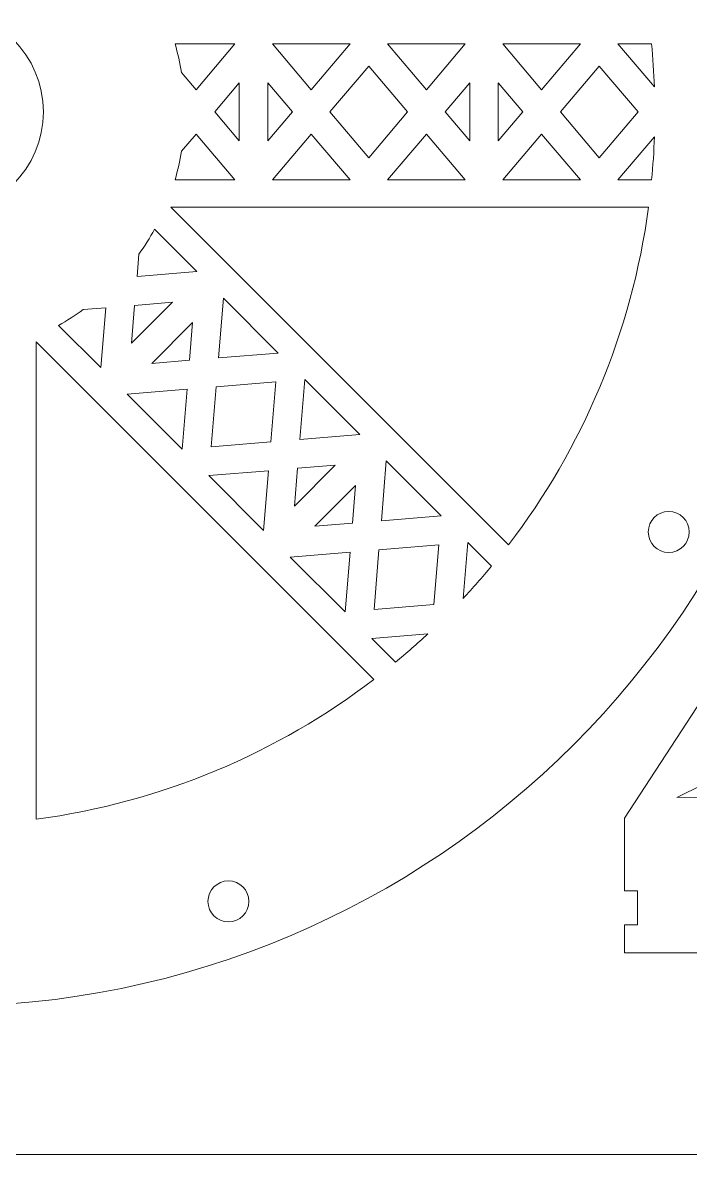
# Model space of a CAD drawing. Header units: millimetres. Extents: x -970 to 970, y -600 to 600.
# Drawn here: x 205.7 to 368.9, y -599.7 to -323.1 of the extents above; entities that cross this region are included whole.
import ezdxf

# ---------------------------------------------------------------- set-up
doc = ezdxf.new("R2010")
doc.units = ezdxf.units.MM
doc.header["$MEASUREMENT"] = 0
doc.layers.add('Camada 1', color=7, linetype='Continuous')

msp = doc.modelspace()

# ---------------------------------------------------------------- linework, layer by layer
at = {"layer": 'Camada 1', "color": 142, "lineweight": 20}
msp.add_lwpolyline([(-51.9447, -599.6855), (969.7313, -599.6855), (969.7313, 490.8211), (-51.9447, 490.8211), (-51.9447, -599.6855)], close=True, dxfattribs=at)
at = {"layer": 'Camada 1', "color": 230, "lineweight": 9}
for points, knots in [([(-32.9113, -344.8749), (-32.9113, -465.6457), (64.9923, -563.5501), (185.7621, -563.5509), (185.7621, -563.5509), (306.5329, -563.5518), (404.4373, -465.6474), (404.4382, -344.8766), (404.4382, -344.8766), (404.4382, -224.1059), (306.5338, -126.2016), (185.763, -126.2016), (185.763, -126.2016), (64.9931, -126.2016), (-32.9113, -224.1051), (-32.9113, -344.8749)], [0, 0, 0, 0, 0.2, 0.2, 0.2, 0.2, 0.4, 0.4, 0.4, 0.4, 0.6, 0.6, 0.6, 0.6, 1, 1, 1, 1]), ([(185.7632, -319.8765), (199.5703, -319.8765), (210.7632, -331.0694), (210.7632, -344.8765), (210.7632, -344.8765), (210.7631, -358.6836), (199.5702, -369.8765), (185.7631, -369.8764), (185.7631, -369.8764), (171.9561, -369.8763), (160.7633, -358.6834), (160.7633, -344.8763), (160.7633, -344.8763), (160.7633, -331.0693), (171.9562, -319.8765), (185.7632, -319.8765)], [0, 0, 0, 0, 0.2, 0.2, 0.2, 0.2, 0.4, 0.4, 0.4, 0.4, 0.6, 0.6, 0.6, 0.6, 1, 1, 1, 1]), ([(242.9531, -328.2729), (242.9531, -328.2729), (257.5625, -328.2729), (257.5625, -328.2729), (257.5625, -328.2729), (257.5625, -328.2729), (248.0751, -339.4638), (248.0751, -339.4638), (248.0751, -339.4638), (248.0751, -339.4638), (244.5284, -335.2804), (244.5284, -335.2804), (244.5284, -335.2804), (244.1414, -332.8943), (243.615, -330.555), (242.9531, -328.2729)], [0, 0, 0, 0, 0.2, 0.2, 0.2, 0.2, 0.4, 0.4, 0.4, 0.4, 0.6, 0.6, 0.6, 0.6, 1, 1, 1, 1]), ([(266.7394, -328.2729), (266.7394, -328.2729), (285.7141, -328.2729), (285.7141, -328.2729), (285.7141, -328.2729), (285.7141, -328.2729), (276.2267, -339.4638), (276.2267, -339.4638), (276.2267, -339.4638), (276.2267, -339.4638), (266.7394, -328.2729), (266.7394, -328.2729)], [0, 0, 0, 0, 0.25, 0.25, 0.25, 0.25, 0.5, 0.5, 0.5, 0.5, 1, 1, 1, 1]), ([(294.891, -328.2729), (294.891, -328.2729), (313.8658, -328.2729), (313.8658, -328.2729), (313.8658, -328.2729), (313.8658, -328.2729), (304.3785, -339.4639), (304.3785, -339.4639), (304.3785, -339.4639), (304.3785, -339.4639), (294.891, -328.2729), (294.891, -328.2729)], [0, 0, 0, 0, 0.25, 0.25, 0.25, 0.25, 0.5, 0.5, 0.5, 0.5, 1, 1, 1, 1]), ([(323.0427, -328.2729), (323.0427, -328.2729), (342.0174, -328.2729), (342.0174, -328.2729), (342.0174, -328.2729), (342.0174, -328.2729), (332.5301, -339.4638), (332.5301, -339.4638), (332.5301, -339.4638), (332.5301, -339.4638), (323.0427, -328.2729), (323.0427, -328.2729)], [0, 0, 0, 0, 0.25, 0.25, 0.25, 0.25, 0.5, 0.5, 0.5, 0.5, 1, 1, 1, 1]), ([(351.1944, -328.2729), (351.1944, -328.2729), (359.4233, -328.2729), (359.4233, -328.2729), (359.4233, -328.2729), (359.7508, -331.7407), (359.9665, -335.2405), (360.0886, -338.7641), (360.0886, -338.7641), (360.0886, -338.7641), (351.1944, -328.2729), (351.1944, -328.2729)], [0, 0, 0, 0, 0.25, 0.25, 0.25, 0.25, 0.5, 0.5, 0.5, 0.5, 1, 1, 1, 1]), ([(280.8152, -344.8763), (280.8152, -344.8763), (290.3026, -333.6854), (290.3026, -333.6854), (290.3026, -333.6854), (290.3026, -333.6854), (299.7899, -344.8763), (299.7899, -344.8763), (299.7899, -344.8763), (299.7899, -344.8763), (290.3026, -356.0674), (290.3026, -356.0674), (290.3026, -356.0674), (290.3026, -356.0674), (280.8152, -344.8763), (280.8152, -344.8763)], [0, 0, 0, 0, 0.2, 0.2, 0.2, 0.2, 0.4, 0.4, 0.4, 0.4, 0.6, 0.6, 0.6, 0.6, 1, 1, 1, 1]), ([(337.1186, -344.8763), (337.1186, -344.8763), (346.6059, -333.6853), (346.6059, -333.6853), (346.6059, -333.6853), (346.6059, -333.6853), (356.0933, -344.8763), (356.0933, -344.8763), (356.0933, -344.8763), (356.0933, -344.8763), (346.6059, -356.0674), (346.6059, -356.0674), (346.6059, -356.0674), (346.6059, -356.0674), (337.1186, -344.8763), (337.1186, -344.8763)], [0, 0, 0, 0, 0.2, 0.2, 0.2, 0.2, 0.4, 0.4, 0.4, 0.4, 0.6, 0.6, 0.6, 0.6, 1, 1, 1, 1]), ([(258.651, -337.8137), (258.651, -337.8137), (258.6509, -351.9389), (258.6509, -351.9389), (258.6509, -351.9389), (258.6509, -351.9389), (252.6636, -344.8763), (252.6636, -344.8763), (252.6636, -344.8763), (252.6636, -344.8763), (258.651, -337.8137), (258.651, -337.8137)], [0, 0, 0, 0, 0.25, 0.25, 0.25, 0.25, 0.5, 0.5, 0.5, 0.5, 1, 1, 1, 1]), ([(265.651, -337.8137), (265.651, -337.8137), (271.6383, -344.8763), (271.6383, -344.8763), (271.6383, -344.8763), (271.6383, -344.8763), (265.6509, -351.9389), (265.6509, -351.9389), (265.6509, -351.9389), (265.6509, -351.9389), (265.651, -337.8137), (265.651, -337.8137)], [0, 0, 0, 0, 0.25, 0.25, 0.25, 0.25, 0.5, 0.5, 0.5, 0.5, 1, 1, 1, 1]), ([(308.9669, -344.8763), (308.9669, -344.8763), (314.9543, -337.8138), (314.9543, -337.8138), (314.9543, -337.8138), (314.9543, -337.8138), (314.9543, -351.9389), (314.9543, -351.9389), (314.9543, -351.9389), (314.9543, -351.9389), (308.9669, -344.8763), (308.9669, -344.8763)], [0, 0, 0, 0, 0.25, 0.25, 0.25, 0.25, 0.5, 0.5, 0.5, 0.5, 1, 1, 1, 1]), ([(321.9543, -337.8138), (321.9543, -337.8138), (327.9417, -344.8763), (327.9417, -344.8763), (327.9417, -344.8763), (327.9417, -344.8763), (321.9543, -351.9389), (321.9543, -351.9389), (321.9543, -351.9389), (321.9543, -351.9389), (321.9543, -337.8138), (321.9543, -337.8138)], [0, 0, 0, 0, 0.25, 0.25, 0.25, 0.25, 0.5, 0.5, 0.5, 0.5, 1, 1, 1, 1]), ([(248.0751, -350.2888), (248.0751, -350.2888), (257.5625, -361.4799), (257.5625, -361.4799), (257.5625, -361.4799), (257.5625, -361.4799), (242.9512, -361.4799), (242.9512, -361.4799), (242.9512, -361.4799), (243.6136, -359.1968), (244.1429, -356.8573), (244.5303, -354.4702), (244.5303, -354.4702), (244.5303, -354.4702), (248.0751, -350.2888), (248.0751, -350.2888)], [0, 0, 0, 0, 0.2, 0.2, 0.2, 0.2, 0.4, 0.4, 0.4, 0.4, 0.6, 0.6, 0.6, 0.6, 1, 1, 1, 1]), ([(276.2267, -350.2888), (276.2267, -350.2888), (285.7141, -361.4798), (285.7141, -361.4798), (285.7141, -361.4798), (285.7141, -361.4798), (266.7394, -361.4799), (266.7394, -361.4799), (266.7394, -361.4799), (266.7394, -361.4799), (276.2267, -350.2888), (276.2267, -350.2888)], [0, 0, 0, 0, 0.25, 0.25, 0.25, 0.25, 0.5, 0.5, 0.5, 0.5, 1, 1, 1, 1]), ([(294.8911, -361.4799), (294.8911, -361.4799), (304.3784, -350.2888), (304.3784, -350.2888), (304.3784, -350.2888), (304.3784, -350.2888), (313.8658, -361.4799), (313.8658, -361.4799), (313.8658, -361.4799), (313.8658, -361.4799), (294.8911, -361.4799), (294.8911, -361.4799)], [0, 0, 0, 0, 0.25, 0.25, 0.25, 0.25, 0.5, 0.5, 0.5, 0.5, 1, 1, 1, 1]), ([(332.5301, -350.2888), (332.5301, -350.2888), (342.0175, -361.4799), (342.0175, -361.4799), (342.0175, -361.4799), (342.0175, -361.4799), (323.0427, -361.4798), (323.0427, -361.4798), (323.0427, -361.4798), (323.0427, -361.4798), (332.5301, -350.2888), (332.5301, -350.2888)], [0, 0, 0, 0, 0.25, 0.25, 0.25, 0.25, 0.5, 0.5, 0.5, 0.5, 1, 1, 1, 1]), ([(351.1944, -361.4798), (351.1944, -361.4798), (360.0989, -350.9763), (360.0989, -350.9763), (360.0989, -350.9763), (359.9776, -354.5049), (359.7532, -358.0075), (359.4252, -361.4799), (359.4252, -361.4799), (359.4252, -361.4799), (351.1944, -361.4798), (351.1944, -361.4798)], [0, 0, 0, 0, 0.25, 0.25, 0.25, 0.25, 0.5, 0.5, 0.5, 0.5, 1, 1, 1, 1]), ([(241.9462, -368.148), (241.9462, -368.148), (358.664, -368.148), (358.664, -368.148), (358.664, -368.148), (354.5605, -398.9145), (342.4367, -427.1431), (324.4644, -450.6663), (324.4644, -450.6663), (324.4644, -450.6663), (241.9462, -368.148), (241.9462, -368.148)], [0, 0, 0, 0, 0.25, 0.25, 0.25, 0.25, 0.5, 0.5, 0.5, 0.5, 1, 1, 1, 1]), ([(237.9382, -373.5702), (237.9382, -373.5702), (248.2734, -383.9055), (248.2734, -383.9055), (248.2734, -383.9055), (248.2734, -383.9055), (233.6516, -385.1102), (233.6516, -385.1102), (233.6516, -385.1102), (233.6516, -385.1102), (234.1032, -379.6288), (234.1032, -379.6288), (234.1032, -379.6288), (235.4978, -377.6928), (236.7801, -375.6707), (237.9382, -373.5702)], [0, 0, 0, 0, 0.2, 0.2, 0.2, 0.2, 0.4, 0.4, 0.4, 0.4, 0.6, 0.6, 0.6, 0.6, 1, 1, 1, 1]), ([(225.9972, -392.7646), (225.9972, -392.7646), (224.7925, -407.3865), (224.7925, -407.3865), (224.7925, -407.3865), (224.7925, -407.3865), (214.4552, -397.0492), (214.4552, -397.0492), (214.4552, -397.0492), (216.5556, -395.8912), (218.5791, -394.6106), (220.5151, -393.2163), (220.5151, -393.2163), (220.5151, -393.2163), (225.9972, -392.7646), (225.9972, -392.7646)], [0, 0, 0, 0, 0.2, 0.2, 0.2, 0.2, 0.4, 0.4, 0.4, 0.4, 0.6, 0.6, 0.6, 0.6, 1, 1, 1, 1]), ([(233.0689, -392.1819), (233.0689, -392.1819), (242.2967, -391.4216), (242.2967, -391.4216), (242.2967, -391.4216), (242.2967, -391.4216), (232.3086, -401.4096), (232.3086, -401.4096), (232.3086, -401.4096), (232.3086, -401.4096), (233.0689, -392.1819), (233.0689, -392.1819)], [0, 0, 0, 0, 0.25, 0.25, 0.25, 0.25, 0.5, 0.5, 0.5, 0.5, 1, 1, 1, 1]), ([(254.7625, -390.3946), (254.7625, -390.3946), (268.1796, -403.8117), (268.1796, -403.8117), (268.1796, -403.8117), (268.1796, -403.8117), (253.5578, -405.0164), (253.5578, -405.0164), (253.5578, -405.0164), (253.5578, -405.0164), (254.7625, -390.3946), (254.7625, -390.3946)], [0, 0, 0, 0, 0.25, 0.25, 0.25, 0.25, 0.5, 0.5, 0.5, 0.5, 1, 1, 1, 1]), ([(237.2584, -406.3594), (237.2584, -406.3594), (247.2464, -396.3714), (247.2464, -396.3714), (247.2464, -396.3714), (247.2464, -396.3714), (246.4861, -405.599), (246.4861, -405.599), (246.4861, -405.599), (246.4861, -405.599), (237.2584, -406.3594), (237.2584, -406.3594)], [0, 0, 0, 0, 0.25, 0.25, 0.25, 0.25, 0.5, 0.5, 0.5, 0.5, 1, 1, 1, 1]), ([(209.035, -401.0591), (209.035, -401.0591), (291.5541, -483.5782), (291.5541, -483.5782), (291.5541, -483.5782), (268.0311, -501.5476), (239.8007, -513.6676), (209.035, -517.7694), (209.035, -517.7694), (209.035, -517.7694), (209.035, -401.0591), (209.035, -401.0591)], [0, 0, 0, 0, 0.25, 0.25, 0.25, 0.25, 0.5, 0.5, 0.5, 0.5, 1, 1, 1, 1]), ([(252.9752, -412.0881), (252.9752, -412.0881), (267.597, -410.8835), (267.597, -410.8835), (267.597, -410.8835), (267.597, -410.8835), (266.3923, -425.5053), (266.3923, -425.5053), (266.3923, -425.5053), (266.3923, -425.5053), (251.7705, -426.71), (251.7705, -426.71), (251.7705, -426.71), (251.7705, -426.71), (252.9752, -412.0881), (252.9752, -412.0881)], [0, 0, 0, 0, 0.2, 0.2, 0.2, 0.2, 0.4, 0.4, 0.4, 0.4, 0.6, 0.6, 0.6, 0.6, 1, 1, 1, 1]), ([(274.6687, -410.3008), (274.6687, -410.3008), (288.0859, -423.718), (288.0859, -423.718), (288.0859, -423.718), (288.0859, -423.718), (273.464, -424.9227), (273.464, -424.9227), (273.464, -424.9227), (273.464, -424.9227), (274.6687, -410.3008), (274.6687, -410.3008)], [0, 0, 0, 0, 0.25, 0.25, 0.25, 0.25, 0.5, 0.5, 0.5, 0.5, 1, 1, 1, 1]), ([(245.9034, -412.6708), (245.9034, -412.6708), (244.6986, -427.2926), (244.6986, -427.2926), (244.6986, -427.2926), (244.6986, -427.2926), (231.2815, -413.8755), (231.2815, -413.8755), (231.2815, -413.8755), (231.2815, -413.8755), (245.9034, -412.6708), (245.9034, -412.6708)], [0, 0, 0, 0, 0.25, 0.25, 0.25, 0.25, 0.5, 0.5, 0.5, 0.5, 1, 1, 1, 1]), ([(272.8814, -431.9944), (272.8814, -431.9944), (282.1091, -431.2341), (282.1091, -431.2341), (282.1091, -431.2341), (282.1091, -431.2341), (272.1211, -441.2221), (272.1211, -441.2221), (272.1211, -441.2221), (272.1211, -441.2221), (272.8814, -431.9944), (272.8814, -431.9944)], [0, 0, 0, 0, 0.25, 0.25, 0.25, 0.25, 0.5, 0.5, 0.5, 0.5, 1, 1, 1, 1]), ([(294.575, -430.207), (294.575, -430.207), (307.9921, -443.6242), (307.9921, -443.6242), (307.9921, -443.6242), (307.9921, -443.6242), (293.3703, -444.8289), (293.3703, -444.8289), (293.3703, -444.8289), (293.3703, -444.8289), (294.575, -430.207), (294.575, -430.207)], [0, 0, 0, 0, 0.25, 0.25, 0.25, 0.25, 0.5, 0.5, 0.5, 0.5, 1, 1, 1, 1]), ([(251.1878, -433.7818), (251.1878, -433.7818), (265.8096, -432.5771), (265.8096, -432.5771), (265.8096, -432.5771), (265.8096, -432.5771), (264.6049, -447.1989), (264.6049, -447.1989), (264.6049, -447.1989), (264.6049, -447.1989), (251.1878, -433.7818), (251.1878, -433.7818)], [0, 0, 0, 0, 0.25, 0.25, 0.25, 0.25, 0.5, 0.5, 0.5, 0.5, 1, 1, 1, 1]), ([(277.0709, -446.1718), (277.0709, -446.1718), (287.0588, -436.1839), (287.0588, -436.1839), (287.0588, -436.1839), (287.0588, -436.1839), (286.2986, -445.4116), (286.2986, -445.4116), (286.2986, -445.4116), (286.2986, -445.4116), (277.0709, -446.1718), (277.0709, -446.1718)], [0, 0, 0, 0, 0.25, 0.25, 0.25, 0.25, 0.5, 0.5, 0.5, 0.5, 1, 1, 1, 1]), ([(358.6067, -447.5544), (358.6067, -444.793), (360.8453, -442.5544), (363.6067, -442.5544), (363.6067, -442.5544), (366.3681, -442.5544), (368.6067, -444.793), (368.6067, -447.5544), (368.6067, -447.5544), (368.6067, -450.3158), (366.3681, -452.5544), (363.6067, -452.5544), (363.6067, -452.5544), (360.8453, -452.5544), (358.6067, -450.3158), (358.6067, -447.5544)], [0, 0, 0, 0, 0.2, 0.2, 0.2, 0.2, 0.4, 0.4, 0.4, 0.4, 0.6, 0.6, 0.6, 0.6, 1, 1, 1, 1]), ([(292.7876, -451.9006), (292.7876, -451.9006), (307.4095, -450.6959), (307.4095, -450.6959), (307.4095, -450.6959), (307.4095, -450.6959), (306.2048, -465.3178), (306.2048, -465.3178), (306.2048, -465.3178), (306.2048, -465.3178), (291.5829, -466.5225), (291.5829, -466.5225), (291.5829, -466.5225), (291.5829, -466.5225), (292.7876, -451.9006), (292.7876, -451.9006)], [0, 0, 0, 0, 0.2, 0.2, 0.2, 0.2, 0.4, 0.4, 0.4, 0.4, 0.6, 0.6, 0.6, 0.6, 1, 1, 1, 1]), ([(314.4812, -450.1133), (314.4812, -450.1133), (320.2861, -455.9181), (320.2861, -455.9181), (320.2861, -455.9181), (318.0527, -458.6203), (315.7415, -461.2552), (313.3522, -463.8169), (313.3522, -463.8169), (313.3522, -463.8169), (314.4812, -450.1133), (314.4812, -450.1133)], [0, 0, 0, 0, 0.25, 0.25, 0.25, 0.25, 0.5, 0.5, 0.5, 0.5, 1, 1, 1, 1]), ([(271.094, -453.688), (271.094, -453.688), (285.7159, -452.4833), (285.7159, -452.4833), (285.7159, -452.4833), (285.7159, -452.4833), (284.5111, -467.1052), (284.5111, -467.1052), (284.5111, -467.1052), (284.5111, -467.1052), (271.094, -453.688), (271.094, -453.688)], [0, 0, 0, 0, 0.25, 0.25, 0.25, 0.25, 0.5, 0.5, 0.5, 0.5, 1, 1, 1, 1]), ([(291.0003, -473.5942), (291.0003, -473.5942), (304.699, -472.4656), (304.699, -472.4656), (304.699, -472.4656), (302.1383, -474.8538), (299.5077, -477.1682), (296.8065, -479.4005), (296.8065, -479.4005), (296.8065, -479.4005), (291.0003, -473.5942), (291.0003, -473.5942)], [0, 0, 0, 0, 0.25, 0.25, 0.25, 0.25, 0.5, 0.5, 0.5, 0.5, 1, 1, 1, 1]), ([(255.9991, -532.8479), (258.7605, -532.8479), (260.9991, -535.0865), (260.9991, -537.8479), (260.9991, -537.8479), (260.9991, -540.6094), (258.7605, -542.8479), (255.9991, -542.8479), (255.9991, -542.8479), (253.2376, -542.8479), (250.9991, -540.6093), (250.9991, -537.8479), (250.9991, -537.8479), (250.9991, -535.0865), (253.2377, -532.8479), (255.9991, -532.8479)], [0, 0, 0, 0, 0.2, 0.2, 0.2, 0.2, 0.4, 0.4, 0.4, 0.4, 0.6, 0.6, 0.6, 0.6, 1, 1, 1, 1])]:
    msp.add_open_spline(points, degree=3, knots=knots, dxfattribs=at)
at = {"layer": 'Camada 1', "color": 230, "lineweight": 20}
for points, knots in [([(516.1891, -212.3307), (516.1891, -212.3307), (505.761, -241.686), (505.761, -241.686), (505.761, -241.686), (505.761, -241.686), (445.8391, -380.3067), (445.8391, -380.3067), (445.8391, -380.3067), (445.8391, -380.3067), (442.335, -380.3067), (442.335, -380.3067), (442.335, -380.3067), (442.335, -380.3067), (352.7651, -517.5432), (352.7651, -517.5432), (352.7651, -517.5432), (352.7651, -517.5432), (352.7651, -535.2789), (352.7651, -535.2789), (352.7651, -535.2789), (352.7651, -535.2789), (355.9432, -535.2789), (355.9432, -535.2789), (355.9432, -535.2789), (355.9432, -535.2789), (355.9432, -543.5607), (355.9432, -543.5607), (355.9432, -543.5607), (355.9432, -543.5607), (352.7651, -543.5607), (352.7651, -543.5607), (352.7651, -543.5607), (352.7651, -543.5607), (352.7651, -550.4198), (352.7651, -550.4198), (352.7651, -550.4198), (352.7651, -550.4198), (372.9432, -550.4198), (372.9432, -550.4198), (372.9432, -550.4198), (372.9432, -550.4198), (372.9432, -547.2448), (372.9432, -547.2448), (372.9432, -547.2448), (372.9432, -547.2448), (412.9432, -547.2448), (412.9432, -547.2448), (412.9432, -547.2448), (412.9432, -547.2448), (412.9432, -550.4198), (412.9432, -550.4198), (412.9432, -550.4198), (412.9432, -550.4198), (745.0832, -550.4198), (745.0832, -550.4198), (745.0832, -550.4198), (745.0832, -550.4198), (745.0832, -547.2448), (745.0832, -547.2448), (745.0832, -547.2448), (745.0832, -547.2448), (785.0832, -547.2448), (785.0832, -547.2448), (785.0832, -547.2448), (785.0832, -547.2448), (785.0832, -550.4198), (785.0832, -550.4198), (785.0832, -550.4198), (785.0832, -550.4198), (805.2582, -550.4198), (805.2582, -550.4198), (805.2582, -550.4198), (805.2582, -550.4198), (805.2582, -543.5607), (805.2582, -543.5607), (805.2582, -543.5607), (805.2582, -543.5607), (802.0832, -543.5607), (802.0832, -543.5607), (802.0832, -543.5607), (802.0832, -543.5607), (802.0832, -535.2789), (802.0832, -535.2789), (802.0832, -535.2789), (802.0832, -535.2789), (805.2582, -535.2789), (805.2582, -535.2789), (805.2582, -535.2789), (805.2582, -535.2789), (805.2582, -517.5432), (805.2582, -517.5432), (805.2582, -517.5432), (805.2582, -517.5432), (715.6883, -380.3067), (715.6883, -380.3067), (715.6883, -380.3067), (715.6883, -380.3067), (712.1842, -380.3067), (712.1842, -380.3067), (712.1842, -380.3067), (712.1842, -380.3067), (652.2623, -241.686), (652.2623, -241.686), (652.2623, -241.686), (652.2623, -241.686), (642.0795, -212.3307), (642.0795, -212.3307), (642.0795, -212.3307), (642.0795, -177.452), (613.5, -149.1773), (579.1343, -149.1773), (579.1343, -149.1773), (544.7686, -149.1773), (517.6499, -175.8131), (516.0537, -209.2706), (516.0537, -209.2706), (516.0053, -210.2846), (516.1891, -211.3048), (516.1891, -212.3307)], [0, 0, 0, 0, 0.03225806, 0.03225806, 0.03225806, 0.03225806, 0.06451613, 0.06451613, 0.06451613, 0.06451613, 0.09677419, 0.09677419, 0.09677419, 0.09677419, 0.12903226, 0.12903226, 0.12903226, 0.12903226, 0.16129032, 0.16129032, 0.16129032, 0.16129032, 0.19354839, 0.19354839, 0.19354839, 0.19354839, 0.22580645, 0.22580645, 0.22580645, 0.22580645, 0.25806452, 0.25806452, 0.25806452, 0.25806452, 0.29032258, 0.29032258, 0.29032258, 0.29032258, 0.32258065, 0.32258065, 0.32258065, 0.32258065, 0.35483871, 0.35483871, 0.35483871, 0.35483871, 0.38709677, 0.38709677, 0.38709677, 0.38709677, 0.41935484, 0.41935484, 0.41935484, 0.41935484, 0.4516129, 0.4516129, 0.4516129, 0.4516129, 0.48387097, 0.48387097, 0.48387097, 0.48387097, 0.51612903, 0.51612903, 0.51612903, 0.51612903, 0.5483871, 0.5483871, 0.5483871, 0.5483871, 0.58064516, 0.58064516, 0.58064516, 0.58064516, 0.61290323, 0.61290323, 0.61290323, 0.61290323, 0.64516129, 0.64516129, 0.64516129, 0.64516129, 0.67741935, 0.67741935, 0.67741935, 0.67741935, 0.70967742, 0.70967742, 0.70967742, 0.70967742, 0.74193548, 0.74193548, 0.74193548, 0.74193548, 0.77419355, 0.77419355, 0.77419355, 0.77419355, 0.80645161, 0.80645161, 0.80645161, 0.80645161, 0.83870968, 0.83870968, 0.83870968, 0.83870968, 0.87096774, 0.87096774, 0.87096774, 0.87096774, 0.90322581, 0.90322581, 0.90322581, 0.90322581, 0.93548387, 0.93548387, 0.93548387, 0.93548387, 1, 1, 1, 1]), ([(397.752, -496.5996), (397.752, -496.5996), (387.5873, -512.3519), (387.5873, -512.3519), (387.5873, -512.3519), (387.5873, -512.3519), (365.6163, -512.467), (365.6163, -512.467), (365.6163, -512.467), (365.6163, -512.467), (397.752, -496.5996), (397.752, -496.5996)], [0, 0, 0, 0, 0.25, 0.25, 0.25, 0.25, 0.5, 0.5, 0.5, 0.5, 1, 1, 1, 1])]:
    msp.add_open_spline(points, degree=3, knots=knots, dxfattribs=at)

doc.saveas('drawing.dxf')
